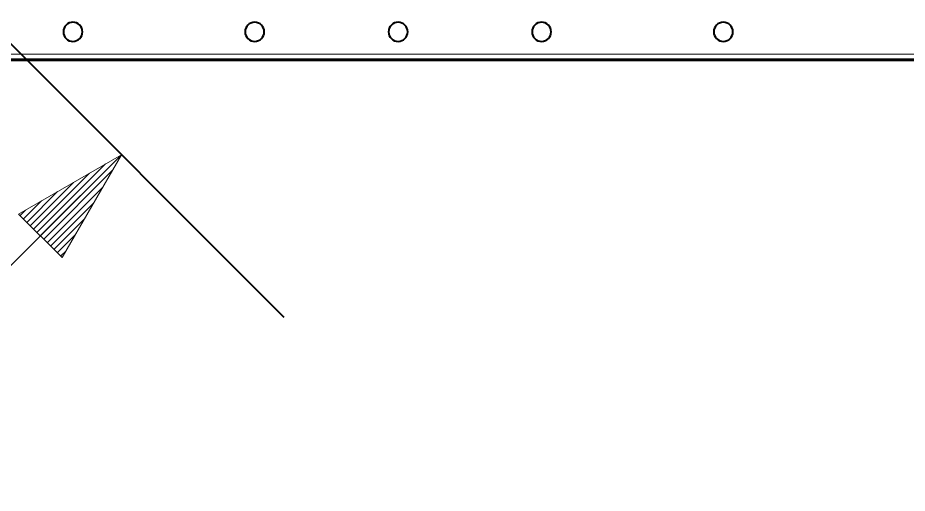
# Model space of a CAD drawing. Header units: millimetres. Extents: x 0 to 2941, y -405 to 1422.
# Drawn here: x 264.5 to 450.5, y 35.3 to 134.6 of the extents above; entities that cross this region are included whole.
import ezdxf

# ---------------------------------------------------------------- set-up
doc = ezdxf.new("R2010")
doc.units = ezdxf.units.MM
doc.layers.add('FINE', color=9, linetype='Continuous')
doc.layers.add('OUTLINE', color=7, linetype='Continuous')

msp = doc.modelspace()

# ---------------------------------------------------------------- linework, layer by layer
at = {"layer": 'FINE', "lineweight": 9}
for p, q in [((261.52, 130.74), (274.27, 117.99)), ((681.54, 127.03), (131.57, 127.03)), ((281.92, 110.34), (320.16, 72.09)), ((269.25, 89.06), (286.22, 106.03)), ((269.25, 89.06), (286.22, 106.03)), ((268.55, 89.77), (282.88, 104.1)), ((269.96, 88.36), (284.29, 102.69)), ((267.84, 90.48), (279.53, 102.17)), ((267.13, 91.18), (276.18, 100.24)), ((270.67, 87.65), (282.36, 99.34)), ((266.42, 91.89), (272.84, 98.31)), ((265.72, 92.6), (269.49, 96.37)), ((271.37, 86.94), (280.43, 96)), ((265.01, 93.31), (266.15, 94.44)), ((265.01, 93.31), (266.15, 94.44)), ((272.08, 86.23), (278.5, 92.65)), ((272.79, 85.53), (276.56, 89.3)), ((273.49, 84.82), (274.63, 85.96)), ((273.49, 84.82), (274.63, 85.96))]:
    msp.add_line(p, q, dxfattribs=at)
for points in [[(131.57, 125.7), (131.57, 126.03), (681.54, 126.03)], [(215.51, 35.32), (286.22, 106.03), (264.71, 93.61), (273.8, 84.52), (286.22, 106.03)]]:
    msp.add_lwpolyline(points, dxfattribs=at)
at = {"layer": 'OUTLINE', "lineweight": 40}
for p, q in [((252.28, 139.98), (320.16, 72.09)), ((1261.57, 125.7), (131.57, 125.7))]:
    msp.add_line(p, q, dxfattribs=at)
for points in [[(278.07, 131.69, 0.414226), (276.07, 133.69, 0.414226), (274.07, 131.69, 0.414226), (276.07, 129.69, 0.414176)], [(312.07, 131.69, 0.414245), (314.07, 129.69, 0.414201), (316.07, 131.69, 0.414201), (314.07, 133.69, 0.414207)], [(346.07, 131.69, 0.414201), (344.07, 133.69, 0.41422), (342.07, 131.69, 0.414232), (344.07, 129.69, 0.414201)], [(376.07, 131.69, 0.41422), (374.07, 133.69, 0.414226), (372.07, 131.69, 0.414226), (374.07, 129.69, 0.414182)], [(410.07, 131.69, 0.414251), (412.07, 129.69, 0.414201), (414.07, 131.69, 0.414201), (412.07, 133.69, 0.414201)]]:
    msp.add_lwpolyline(points, format="xyb", close=True, dxfattribs=at)

doc.saveas('drawing.dxf')
